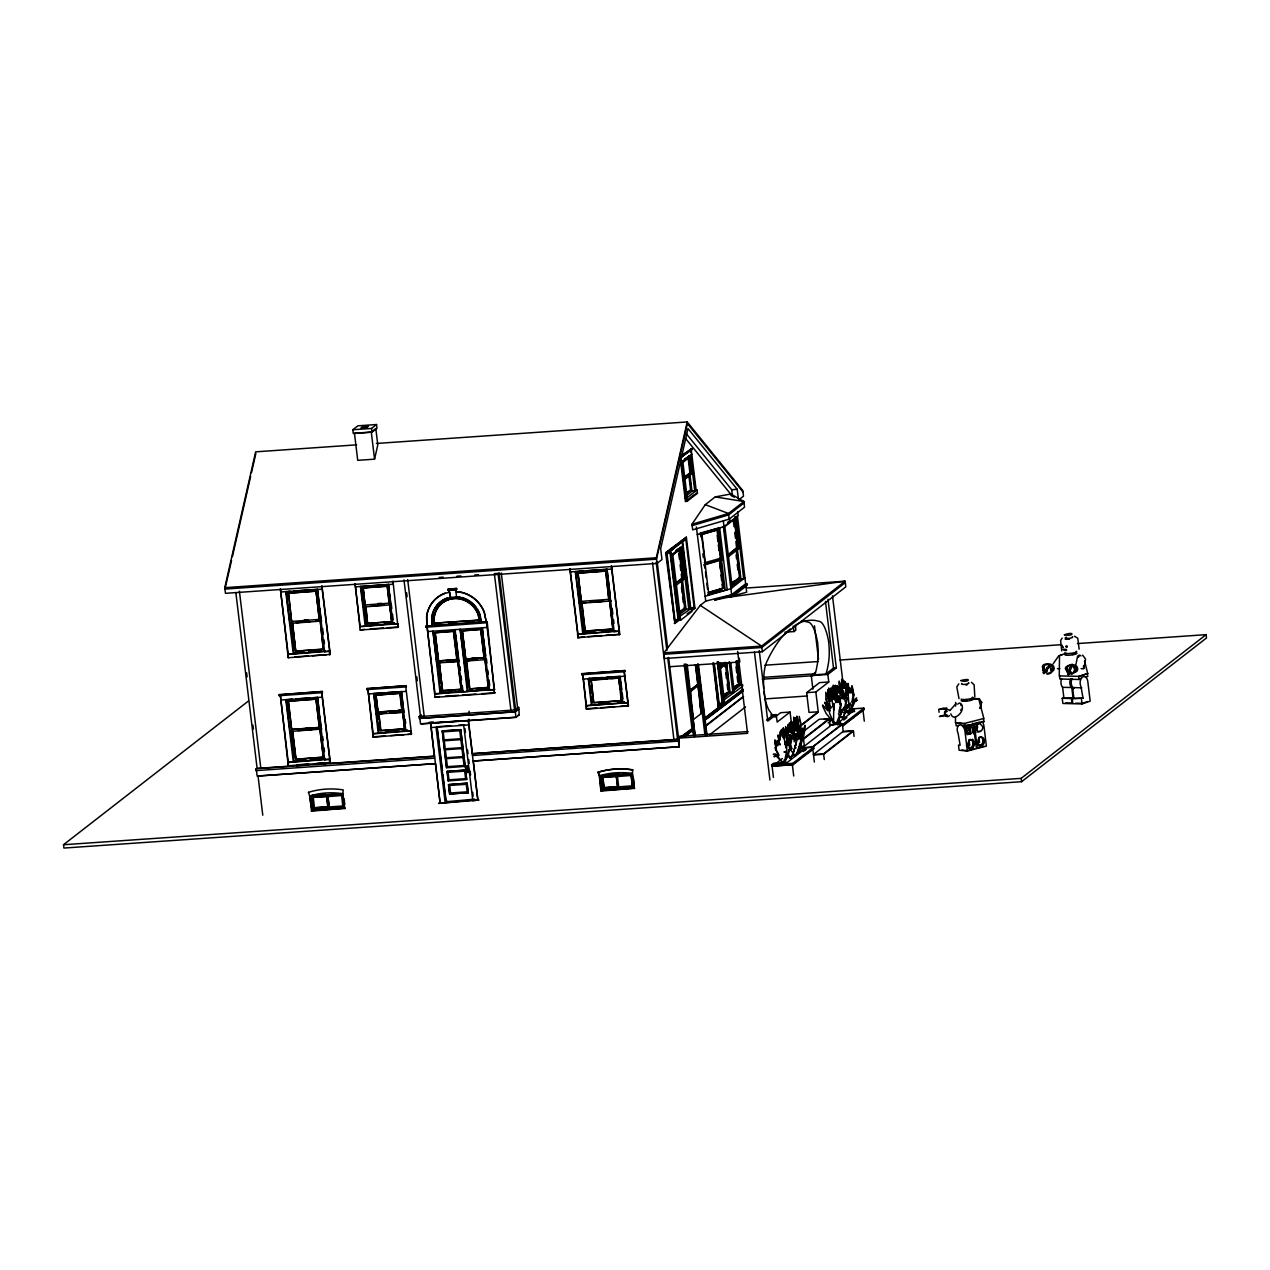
<?xml version="1.0" encoding="UTF-8"?>
<svg xmlns="http://www.w3.org/2000/svg" width="1270" height="1270" viewBox="0 0 1270 1270"><rect width="100%" height="100%" fill="white"/><g stroke="black" fill="none" stroke-linecap="round" stroke-linejoin="round"><path stroke-width="1.5" d="M790.972 726.027L790.972 721.55L791.528 724.138M795.591 723.821L795.591 719.36L796.893 726.091M972.407 698.024L978.741 698.96L983.853 718.502L963.374 723.694L955.453 722.868L955.516 717.28M955.627 706.12L955.659 702.405M1084.532 660.892L1087.723 673.529L1079.103 676.37L1059.259 675.894L1059.513 655.701L1066.054 653.161M1079.119 649.192L1077.785 638.207L1074.436 636.207M775.954 743.807L775.319 741.458L778.034 745.633L777.542 741.521L779.526 744.426L778.256 735.743L780.161 740.013L780.447 731.822L781.431 734.25L781.367 729.964L782.542 736.711L783.431 728.329L785.066 737.822L785.939 727.535L787.495 734.425L787.289 743.252L788.829 739.489L788.432 745.808L791.718 737.219L791.988 738.426C789.924 746.315 789.845 755.428 784.146 761.825M794.353 722.582L793.718 717.153L793.813 729.567M799.989 731.425L800.1 727.265M981.646 702.119L980.519 707.374M787.051 740.807L787.162 733.298L785.638 726.551L785.209 734.092M840.01 692.579L840.105 688.118L840.645 693.611M781.399 734.155L781.542 729.742L781.844 733.727L781.225 730.853L781.304 732.679M794.099 736.124L794.258 728.662L792.702 721.884L791.988 730.79M835.168 690.753L834.882 685.848L837.676 692.975L837.263 686.149L840.327 694.928L840.867 689.943L841.74 698.738L842.899 690.372L843.026 696.071L843.407 693.102L843.566 695.055M790.146 744.569L791.146 735.298L788.114 744.76L788.448 738.203L787.717 739.632M796.401 723.408L796.766 717.614L798.401 727.011L799.259 716.375L800.814 723.138L800.608 732.187L802.132 728.075L801.751 734.584L805.005 725.281L805.275 726.456L803.815 735.838L799.433 749.284M794.448 726.71L794.829 720.915L796.465 730.329L797.322 719.693L798.878 726.472L798.671 735.505L799.735 727.98L798.846 733.631M786.828 733.377L788.146 725.106L789.321 731.79L790.21 723.106L791.369 729.361M780.05 737.854L780.367 731.568L780.907 733.028M841.47 695.373L841.613 692.547L842.01 695.023M797.433 738.632L792.861 754.777L789.972 758.349L786.654 754.539M793.623 723.487L793.734 721.439L794.274 722.82M799.862 726.773L799.465 732.552M465.804 767.223L467.471 768.858M787.225 738.092L786.209 730.996L787.686 735.235L787.575 726.996L788.352 729.409L788.146 725.106L789.194 731.774L789.4 722.963L790.67 730.774M1081.135 668.639L1083.691 668.83L1083.469 665.909M308.546 792.289L309.61 796.02A78.867 74.517 52.1 0 1 342.805 793.718L343.217 789.892A82.534 77.994 52.1 0 0 308.546 792.289L308.419 792.385M601.583 790.511L634.778 788.21L600.837 791.083L599.773 775.462L598.075 772.223A82.534 77.994 52.1 0 1 632.762 769.826L632.349 773.652L625.158 773.716M1075.119 653.431L1072.499 654.526L1074.864 653.272M844.899 685.006L845.217 681.926L847.344 688.943L848.058 683.387L848.916 692.277L850.011 687.864L850.519 691.959L851.36 690.293L851.979 685.736L851.852 691.436L852.551 688.499L852.694 693.42L853.662 692.706L851.948 701.723L856.678 697.881L853.059 702.739M794.814 734.997L795.607 733.6L795.195 740.108L798.497 730.822L798.084 734.314M789.194 731.774L789.734 723.757L791.289 733.33L791.766 723.456L793.21 739.077L794.401 735.679L794.21 741.775L796.719 734.012L796.957 735.235L795.957 743.696L792.591 754.999L790.289 757.428M798.211 734.108L798.195 729.472L799.37 738.188M1075.976 664.226L1077.547 656.368A4.397 2.857 79.2 0 1 1081.008 655.923M1083.945 668.242L1085.564 659.067L1082.58 655.114M1051.068 670.354A4.397 2.048 -9.7 0 1 1051.401 672.608A4.397 2.048 -9.7 0 1 1047.067 674.195L1046.353 670.322L1050.036 666.718A4.397 2.048 -9.7 0 0 1049.21 663.924A4.397 2.048 -9.7 0 0 1043.114 665.131L1042.337 666.639L1043.797 673.529L1045.051 672.576A2.619 1.222 -9.7 0 1 1047.274 670.893M840.803 695.182L841.121 693.753M738.299 498.269L737.219 489.315L687.991 428.577L660.67 548.799L661.972 559.546L657.003 563.404L225.457 593.312L224.774 587.677L255.651 451.834L356.6 444.849M231.553 560.372L224.949 589.089L656.495 559.181L687.387 423.593L742.982 491.966M232.426 556.562L250.65 476.409M251.508 472.583L255.857 453.501M374.555 459.168L377.793 444.929L375.809 428.546L371.284 432.07L354.457 433.245L357.727 460.343L374.555 459.168L371.284 432.07M657.003 563.404L656.32 557.768L687.197 421.942L376.396 443.468M799.227 749.189L798.243 752.888L797.655 751.888M852.376 704.231L849.852 712.533L846.614 711.74M797.211 752.808L800.576 741.505L801.576 733.044L801.338 731.822L798.83 739.584L799.02 733.489L797.83 736.87L796.385 721.265L795.909 731.139L794.353 721.566M788.908 749.395L786.019 759.587L784.209 762.048M841.407 712.168L838.676 720.328M980.202 708.406L981.329 704.596M976.582 724.249L976.185 728.329A4.223 3.286 -84.2 0 0 979.932 731.615A4.223 3.286 -84.2 0 0 982.694 726.63L979.837 723.392L976.582 724.249L978.646 723.281A4.223 3.286 -84.2 0 0 976.122 723.503L979.265 723.678M836.184 696.754L836.978 691.245L837.819 700.135L839.01 695.785L839.518 699.897L840.438 698.262M789.4 747.697L790.099 745.934M838.343 721.249L842.137 710.962L844.09 710.089L840.01 711.819L841.375 703.945L840.534 704.231L840.327 699.484L839.772 701.992L839.787 696.643L839.327 700.722L838.597 701.961L838.105 697.865L837.216 701.611L836.327 692.801L835.787 697.801L833.818 690.277L833.596 693.071L832.723 689.007L833.263 695.865L830.818 688.054L830.897 689.61M1075.055 670.576A4.397 1.159 -24.3 0 1 1075.499 671.782A4.397 1.159 -24.3 0 1 1071.531 674.084L1069.8 671.1A3.524 2.286 79.2 0 1 1069.531 667.607C1074.61 664.258 1066.784 664.988 1066.768 668.147A3.524 2.286 79.2 0 0 1067.038 671.624L1068.435 674.719L1071.531 672.084M792.464 754.697L790.734 758.492L787.702 753.554M797.084 752.507L795.353 756.301L790.273 749.379L788.591 749.871L792.083 748.728L790.511 745.236M1072.15 678.593L1071.88 679.085A6.159 3.873 -88.6 0 0 1072.15 686.562L1072.896 687.61A6.159 3.873 -88.6 0 0 1073.801 688.292M1081.453 678.085L1079.071 679.482L1059.894 679.021L1059.529 675.926M467.027 768.191L467.328 767.81M974.82 696.722L974.138 684.784L971.407 682.323M1046.194 671.116A3.524 2.08 -77.1 0 1 1046.797 667.655L1048.639 666.401A2.619 1.222 -9.7 0 0 1048.147 664.734A2.619 1.222 -9.7 0 0 1044.512 665.448L1043.876 666.988A3.524 2.08 -77.1 0 0 1043.273 670.449M691.991 524.224L705.294 504.634L715.232 496.903L730.885 493.998L743.887 501.523L744.569 507.159L729.155 519.128L692.674 529.86L691.991 524.224L728.472 513.493L743.887 501.523L715.232 496.903M1053.211 663.734L1058.688 655.891L1062.403 654.479M965.676 733.314A4.223 3.286 -84.2 0 0 966.406 732.695L969.788 732.774L970.613 731.202L970.566 727.98L968.74 725.868A4.223 3.286 -84.2 0 0 965.486 726.726M747.395 587.978L845.137 581.2L845.82 586.835L762.302 651.732L664.559 658.511L663.877 652.875L700.262 605.361L705.739 601.091L731.615 594.709L745.649 583.787L737.41 515.715M958.564 725.456L956.151 725.773L955.77 722.678L964.597 723.582L964.978 726.678L983.964 721.693L983.599 718.598M780.351 744.061L780.177 744.95M940.149 709.327L947.023 708.152L945.15 709.104M949.912 710.501L955.945 703.786M957.739 704.231L958.342 703.564A4.397 2.746 87.2 0 1 961.66 704.596A4.397 2.746 87.2 0 1 962.041 709.93C960.993 714.343 952.992 721.233 950.865 713.851M1073.896 672.29L1073.785 671.417M790.162 628.92L785.447 633.174A377.698 104.362 86 0 0 769.35 656.447L766.747 661.861A31.909 8.811 86 0 0 763.699 688.53M1071.197 674.195L1073.467 672.608M1050.893 670.052L1050.893 667.861M352.822 429.736L357.854 425.831L376.539 424.529L376.984 428.292L371.951 432.197L353.282 433.499L352.822 429.736L371.507 428.45L376.539 424.529M280.86 591.995L322.358 589.121M290.052 591.217L285.75 591.788L293.259 653.828L288.195 654.177L280.305 589.01M314.262 591.185L288.195 593.249L316.039 591.185L319.278 619.538L316.039 591.185M319.294 604.361L317.484 589.328L324.612 651.653L329.692 651.304L321.802 586.121M288.385 593.106L291.608 621.443L288.576 592.963M286.131 591.503L289.989 623.459L292.402 622.887L295.815 651.097L323.659 649.033M355.552 586.819L393.367 584.2M389.16 590.042L388.477 584.406L360.442 586.613L365.22 626.094L360.156 626.443L354.997 583.835M323.278 649.319L320.246 620.839L323.278 649.319L295.624 651.24L292.211 623.046M372.475 587.137L387.239 586.121L389.096 603.186L364.934 604.996L362.887 588.073L368.792 587.407M289.989 623.459L321.723 620.998L316.103 621.252M321.977 585.978L330.263 654.447L288.211 657.749L288.369 654.034M295.624 651.24L292.576 622.744M288.211 657.749L280.495 588.851M293.259 653.828L325.358 651.081L324.612 651.653M388.477 584.406L392.89 624.173L397.954 623.824M363.839 604.536L362.776 599.186M387.239 586.121L389.287 603.044M364.934 604.996L363.268 587.788M360.823 586.327L363.315 606.996L365.728 606.441L367.586 623.506L391.747 621.697L389.699 604.774L391.557 621.84M1077.484 643.572L1206.103 634.651L1206.5 637.984L1021.572 781.701L63.897 848.058L63.5 844.74L248.428 701.024M392.986 581.057L397.986 627.396L360.172 630.015L355.187 583.676M287.814 654.463L329.867 651.161M363.315 606.996L391.351 604.79L391.811 608.552M367.586 623.506L365.903 606.298M360.172 630.015L364.522 629.317M365.22 626.094L393.637 623.586L392.89 624.173M279.178 694.738L322.437 691.483L322.167 692.706L279.289 695.69L279.178 694.738L322.437 691.483M279.289 695.69L280.352 695.341L288.274 765.81L288.433 762.079M280.352 695.341L288.242 762.238L325.422 759.127L324.675 759.714L317.532 697.373L319.357 712.422M280.924 700.04L322.421 697.167M292.068 699.151L285.813 699.833L293.322 761.873M359.775 626.729L398.145 623.681M447.961 589.312L456.628 588.439L456.375 589.677L448.072 590.248L447.961 589.312L456.628 588.439M448.072 590.248L456.756 589.391M449.564 592.28L450.548 597.535L446.992 598.265A25.749 24.32 52.1 0 0 431.689 617.268L431.879 625.713L426.307 625.967L426.053 627.205L487.283 622.697L487.172 621.744L481.219 622.3L479.377 613.966A25.749 24.32 52.1 0 0 459.772 597.376L450.501 597.583L449.008 589.915L449.564 592.28L445.056 593.312A31.083 29.369 52.1 0 0 426.593 616.252L426.815 626.062L426.768 616.109A31.083 29.369 52.1 0 1 445.246 593.169M322.548 692.42L321.659 692.61L329.74 759.349L324.675 759.714M316.293 699.103L288.449 701.151L291.671 729.504L288.258 701.31L316.293 699.103L319.484 725.408M456.216 591.82L460.486 592.249A31.083 29.369 52.1 0 1 484.156 612.267L486.283 621.951L484.346 612.124A31.083 29.369 52.1 0 0 460.677 592.106L456.216 591.82L456.184 589.423M450.501 597.583L460.137 597.091M456.454 596.852L455.93 589.613M286.179 699.548L290.052 731.504L292.449 730.948L295.862 759.142M426.053 627.205L427.117 626.856L435.023 697.325L494.506 693.198L487.283 622.697M427.117 626.856L435.007 693.753L462.947 691.277L462.264 685.578M479.885 619.966L434.054 623.268A23.797 22.495 52.1 0 1 451.104 598.837A23.797 22.495 52.1 0 1 478.203 614.14L479.52 620.252L434.245 623.125A23.797 22.495 52.1 0 1 457.248 598.281M431.879 625.713L481.584 622.014L479.742 613.664A25.749 24.32 52.1 0 0 477.488 609.171M427.688 631.555L487.156 627.443M435.007 632.825L438.42 661.019L435.007 632.825L453.819 631.253L455.184 642.525M366.776 688.673L406.337 685.673L406.082 686.895L366.887 689.61L366.776 688.673L406.337 685.673M366.887 689.61L367.951 689.277L373.142 737.187L373.301 733.457M367.951 689.277L373.11 733.6L406.59 730.758L405.844 731.329L401.447 691.563L403.955 712.248L376.285 714.153L373.777 693.483L383.667 692.801M291.671 729.504L319.516 727.44L316.103 699.246M319.929 729.17L323.342 757.38L319.929 729.17L321.77 729.043L290.052 731.504M368.522 693.976L406.337 691.356M455.073 629.539L462.201 691.864L490.156 689.404M373.777 693.483L378.19 733.25M681.403 455.755L692.007 448.5L692.118 449.437L679.99 457.883M679.879 456.946L692.007 448.5M685.879 496.062L691.991 491.3L696.135 490.045L691.245 449.628L680.863 457.692L685.752 498.11L687.118 497.062L682.8 461.327M375.856 695.23L377.904 712.153L375.856 695.23L400.209 693.277L402.066 710.343L377.904 712.153M292.275 731.091L295.688 759.285L323.723 757.079M462.216 630.936L465.63 659.13L462.216 630.936L481.028 629.364L484.442 657.558L465.63 659.13M684.466 459.057L690.435 455.39L694.769 491.109M691.801 454.327L680.736 462.439M682.784 461.931L688.102 457.803L689.912 472.853L683.276 478.012M682.133 462.931L688.784 457.756L690.61 472.805L683.958 477.964M425.926 626.253L487.172 621.744M486.585 622.744L494.474 689.626L489.41 689.975L482.267 627.65L483.187 635.159M405.574 686.8L406.448 686.61M440.071 693.388L432.943 631.063L436.801 663.019L439.388 662.321L442.436 690.801L439.023 662.607M376.285 714.153L386.064 713.089M378.508 713.74L384.413 713.073M683.435 478.949L686.102 476.885M686.594 492.966L690.578 489.855L688.769 474.821L691.34 474.297L689.054 455.486M683.689 480.235L691.34 474.297M438.42 661.019L457.232 659.447M570.405 571.929L611.902 569.055M287.877 762.524L329.93 759.206M583.501 570.881L575.294 571.722L582.803 633.762L577.723 634.111L569.849 568.944M288.274 765.81L330.327 762.508L321.85 692.467M467.281 691.515L460.137 629.174L468.027 690.928M608.997 599.313L581.152 601.377L577.739 573.183L605.774 570.976L608.806 599.472L605.774 570.976M475.821 659.797L466.233 660.717L469.63 688.927L488.267 687.499L484.854 659.305M404.447 724.948L402.844 711.787L404.527 728.996L402.669 711.93M403.955 712.248L389.763 712.835M378.698 713.597L380.555 730.663L404.892 728.71M685.959 493.951L691.277 489.807L689.451 474.774M685.07 498.157L686.673 498.046L697.055 489.982L697.452 493.284L687.07 501.348L685.467 501.459L680.164 457.74M685.467 501.459L694.357 494.538M435.023 697.325L439.42 696.627M309.61 796.02L312.055 810.577L311.309 811.149L345.249 808.276L312.055 810.577M311.261 796.417L342.741 794.147L344.329 807.307L312.849 809.577L311.261 796.417L319.135 795.607M313.309 797.338L326.914 796.401L328.041 806.831L314.436 807.768L313.309 797.338L326.914 796.401M610.203 595.582L607.012 569.262L614.156 631.587L619.22 631.238L611.33 566.055M518.922 709.247L519.144 714.915L515.969 717.375L420.529 723.995L419.846 718.344L515.287 711.74L518.922 709.247L518.684 707.358L515.398 709.914L515.62 711.803L419.259 718.471L419.036 716.597L421.227 714.899M421.497 715.502L420.497 716.28L403.987 579.882M326.787 796.496C325.438 788.876 328.612 815.07 328.041 806.831M372.745 733.885L411.115 730.837M327.93 796.592L341.646 795.544L342.773 805.99L329.184 806.926L327.93 796.592L329.295 806.831M314.436 807.768L328.168 806.736M312.849 809.577L328.216 808.244M581.152 601.377L578.104 572.897M575.659 571.436L579.533 603.393L585.883 602.551M373.142 737.187L411.512 734.123L405.765 686.657M469.63 688.927L488.458 687.356M468.947 690.213L472.075 690.388M581.755 602.98L585.168 631.174L581.93 602.821M342.805 793.718L331.708 794.052M342.614 794.242L344.329 807.307M431.165 727.551L468.979 724.932M665.655 552.767L670.639 549.386L679.196 620.109L674.91 623.443L665.655 552.767L686.356 537.162L694.944 608.139L692.055 610.394M686.356 537.162L682.006 540.544L690.197 608.219L686.07 609.473L678.863 615.077M669.941 549.434L682.704 540.496L671.449 550.275L682.815 541.433M670.369 551.64L666.607 554.244L670.369 551.64L678.482 618.617L674.719 621.22M434.626 694.039L494.665 689.483M738.521 500.062L743.49 496.189L742.807 490.553L687.197 421.942M444.135 730.774L460.724 729.631L465.042 766.381L446.484 767.763L442.293 730.901L446.595 767.651M612.823 629.253L609.6 600.916L613.013 629.11L585.168 631.174M675.624 550.704L678.497 548.465M696.373 526.986L705.739 601.091M671.322 555.022L682.688 546.179M672.862 554.403L679.672 549.608L683.085 577.802L675.449 583.755L674.989 579.993M672.036 555.546L679.672 549.608M744.061 502.92L728.647 514.906L692.166 525.637M611.521 565.912L619.808 634.381L577.755 637.699L577.913 633.968M678.672 741.315L678.751 739.203L679.196 746.744L473.345 761.016L477.885 800.275L468.217 720.376L468.979 719.249M469.09 720.185L468.614 719.534M577.755 637.699L584.248 636.841M582.803 633.762L614.902 631.015L614.156 631.587M460.724 729.631L465.169 766.286M727.646 522.335L730.504 520.113M697.278 534.511L724.011 526.621L738.156 515.636L737.695 511.873M724.091 527.161L734.52 519.049L737.933 547.243L727.488 555.355L737.235 547.291L734.52 519.049M262.779 815.197L258.032 775.938L435.531 763.635L440.087 802.894L430.594 722.852L434.308 756.364L255.651 768.731L255.889 770.62L434.673 758.142M435.531 763.635L257.159 776.129L256.476 770.493M674.751 583.803L682.387 577.85L678.974 549.656M518.684 707.358L514.556 709.755L498.046 573.357L494.363 573.627L510.858 710.009M676.608 584.899L683.816 579.311L679.942 547.338L681.323 547.243L688.832 609.283M577.358 634.397L619.411 631.095M447.056 771.414L465.503 770.144L466.63 779.542L448.072 780.923L447.183 771.319L448.199 780.812M678.751 739.203L472.122 753.729L678.45 739.442M472.472 755.523L678.974 741.077M728.662 556.514L738.664 548.735L734.79 516.779L736.171 516.684L743.68 578.723L740.918 578.914L730.917 586.692M581.628 673.783L624.888 670.528L624.618 671.751L581.739 674.719L581.628 673.783L624.888 670.528M581.739 674.719L582.803 674.386L586.407 709.136L586.565 705.406M582.803 674.386L586.375 705.548L622.792 703.024L620.173 676.275L606.457 677.227M473.345 761.016L679.196 746.744M446.929 771.509L465.63 770.049M583.375 679.085L624.872 676.211M448.532 784.669L449.659 794.083L448.532 784.669L467.217 783.209L468.233 792.702M620.744 693.023L621.284 700.834L593.63 702.755L591.074 680.053M678.529 612.791L684.657 608.028L681.466 581.708M679.228 612.743L685.34 607.981L681.244 579.834M466.757 779.447L465.376 770.239M675.815 620.363L678.482 618.617M672.687 553.958L680.196 615.998L678.831 617.061L691.578 608.124L691.975 611.426L680.609 620.252L678.513 620.157L674.227 623.491M687.07 613.775L690.594 611.521M691.356 610.441L694.944 608.139M472.821 800.624L478.996 800.068L438.594 803.386L473.631 800.005L472.821 800.624L463.725 725.424L464.518 724.805L458.597 725.202M442.944 774.732L446.214 801.719L447.024 801.1M731.345 583.311L734.33 580.993M730.552 584.422L739.505 577.469L736.314 551.148M731.25 584.375L740.188 577.421L736.775 549.227M730.964 585.676L733.822 583.454M714.867 600.011L732.869 594.709L747.157 583.597L747.347 585.153L733.06 596.265L714.867 600.011L715.629 599.424M449.659 794.083L468.36 792.607L449.786 793.972M624.999 671.465L624.11 671.655L627.872 702.675L622.792 703.024M744.918 577.755L730.885 588.677L705.167 596.265M618.553 678.275L620.3 689.277M663.877 652.875L761.619 646.097L845.137 581.2L728.551 597.217L731.806 596.265L739.6 590.201M474.678 799.179L446.214 801.719M669.909 666.702L739.791 661.987L739.346 658.225M586.01 705.834L628.063 702.532M586.407 709.136L628.459 705.818L624.3 671.512M719.122 665.48L722.011 663.242M718.82 667.179L724.932 662.432M719.519 667.131L725.63 662.384M720.725 666.782L725.313 663.226L728.742 691.658L722.63 696.404M690.435 691.721L697.706 685.911M719.249 669.401L727.885 662.686M845.296 582.612L761.794 647.51L664.051 654.272M600.805 776.351L632.285 774.081L633.873 787.241L602.393 789.511L600.805 776.351L612.41 775.271M602.726 777.367L616.458 776.335L602.726 777.367L603.98 787.702L617.712 786.67L603.98 787.702M784.86 632.19L794.083 631.555L795.814 630.206L795.576 626.285M723.471 695.261L726.535 692.896M734.997 686.308L739.442 683.831L736.679 661.083M602.393 789.511L617.76 788.178L616.156 775.017L617.76 788.178M734.171 687.451L738.743 683.879L735.997 661.146M693.706 719.264L701.5 713.375L695.627 664.829M723.328 696.357L729.44 691.61L726.488 662.781L730.171 693.102L722.963 698.69M733.33 688.594L739.442 683.831M723.027 697.674L725.9 695.436M733.028 689.896L737.346 686.546M732.965 690.928L740.172 685.34L742.934 685.133M632.762 769.826L632.635 769.922A82.534 77.994 52.1 0 0 597.964 772.319M730.171 693.102L734.298 691.848L730.758 662.543M713.931 664.369L718.82 704.834L722.567 702.246L717.677 661.781M719.804 662.511L724.297 699.627L722.932 700.691L742.632 686.356M718.82 704.834L722.567 702.246M748.093 731.552L679.958 736.283L677.466 738.203L747.554 733.346L737.632 651.335M712.962 662.861L718.312 707.12L723.297 703.739L718.201 661.622M681.244 737.267L693.071 728.075L680.085 737.346L679.958 736.283M743.125 689.165L703.85 718.883L723.678 703.469M631.19 775.478L632.317 785.924L631.19 775.478L617.474 776.526L618.712 786.86L632.444 785.828M722.614 703.786L724.71 703.882L743.029 689.642M678.513 741.108L679.021 746.887M686.927 734.584L693.293 729.948L684.419 736.854M742.902 691.07L704.072 720.757L743.363 691.039M704.755 726.392L742.886 696.77M705.453 726.345L743.585 696.722M709.724 734.743L745.569 706.882M812.911 689.245L811.26 675.608L815.483 672.338M766.54 720.153L772.652 715.407L769.191 710.454A27.527 7.604 86 0 1 764.413 695.277L763.873 691.563M817.515 642.048A25.908 7.16 86 0 1 817.102 665.401A47.133 13.017 86 0 1 814.832 674.799L825.897 674.037L833.533 668.083L836.311 667.893L828.008 599.281M791.813 726.408L790.067 712.057L777.145 722.09L776.24 714.581L767.778 721.154L759.238 650.573M811.26 675.608L827.85 674.465L836.311 667.893M774.875 717.169L780.621 712.708L790.067 712.057M800.036 725.9L818.229 711.771L809.006 712.406L806.625 692.674L819.547 682.625L828.77 681.99L827.85 674.465M806.625 692.674L815.848 692.023L828.77 681.99M800.1 726.376L818.293 712.232L815.848 692.023M802.449 732.266L819.134 719.28L829.278 718.582L830.199 726.107L804.386 746.157L799.322 746.506M829.278 718.582L803.481 738.632L804.386 746.157M803.529 739.108L829.342 719.058L824.278 719.407M771.604 764.794L773.589 763.238L787.511 762.286L806.212 747.744L813.594 747.236L813.768 748.649L793.067 764.731L771.779 766.207L771.604 764.794L792.909 763.318L813.594 747.236M771.779 766.207L792.337 764.588L801.084 757.777M775.049 764.175L782.336 758.507M828.119 722.932L832.469 719.55M835.835 724.614L854.488 710.12L844.645 710.803M803.275 751.586L806.386 749.157L806.212 747.744M837.565 724.821L840.676 722.408M843.772 719.995L846.884 717.566M799.64 747.903L812.546 746.998L842.327 723.852L843.296 731.853L851.741 731.266M842.391 724.329L812.546 746.998M837.47 724.503L843.216 724.106L863.854 708.073L864.013 709.486L843.391 725.519L842.534 725.567L864.013 709.486M804.005 755.523L813.768 748.649M853.376 730.679L843.232 731.377L813.451 754.523L823.595 753.824L853.376 730.679L854.075 736.425M853.44 731.139L823.659 754.285L813.514 754.983M63.5 844.74L1021.159 778.367L1206.103 634.651M1062.18 638.096L1060.593 640.572L1061.752 650.907M794.258 625.967L797.1 624.11A377.698 104.362 86 0 1 815.594 620.506L819.721 621.49A32.322 8.938 86 0 1 828.58 641.286M958.834 683.863L956.802 686.895L959.009 698.659M974.249 699.198L979.218 698.563L981.71 702.548M961.787 683.419C959.358 685.467 971.407 683.974 968.438 682.609M794.655 745.696L795.782 745.204M1087.723 673.529L1078.69 676.386L1079.071 679.482M1073.039 697.96L1071.404 698.516L1072.023 703.691L1062.863 703.469L1062.228 698.294L1073.039 697.96L1071.769 687.53L1062.609 687.308L1061.879 686.324A6.159 3.873 -88.6 0 1 1061.609 678.847M1072.229 698.548L1083.024 698.214L1081.04 686.784A6.159 3.873 -88.6 0 1 1082.294 677.164A6.159 3.873 -88.6 0 1 1087.787 681.355L1090.184 701.151L1082.024 703.929L1072.848 703.707L1072.229 698.548L1083.024 698.214M1087.533 701.596L1082.421 703.342L1075.722 703.183M842.359 697.262L843.55 692.928L844.058 697.024L844.963 695.404L845.645 690.88L845.487 696.547L846.249 693.642L846.36 698.563L847.392 697.881L845.502 706.787L850.551 703.151L848.138 704.929L843.216 717.471L839.772 716.55M785.733 751.491L783.987 752.062L785.654 751.57M943.658 709.168L945.277 708.438L943.721 708.406M700.818 536.829L700.357 533.067L719.661 527.733L727.17 589.772L708.676 594.503M720.423 558.117L717.01 529.908L701.421 534.511L717.518 529.939L720.931 558.149L704.834 562.705M721.281 557.689L719.915 558.086L720.931 558.149M705.787 564.023L719.645 559.927L723.059 588.137L709.2 592.217M719.137 559.895L722.519 559.625L718.645 527.669M704.231 565.023L722.519 559.625M707.977 592.757L723.567 588.169L720.153 559.959M710.311 593.296L721.281 590.058M707.66 594.439L722.297 590.121M1059.863 668.671L1057.434 668.639M1066.467 637.175C1060.99 639.223 1075.119 638.413 1072.34 636.635M947.214 715.613L939.451 716.502L942.8 715.613M943.245 715.28L946.785 714.819A1.921 1.492 -84.2 0 1 946.499 714.518M962.422 725.853L970.026 724.614M971.788 724.154L980.202 721.963M966.327 727.059L969.01 726.361L969.788 732.774M973.804 728.948L976.471 748.681L967.375 751.062L959.104 750.221L958.485 745.061L960.136 745.22L958.136 733.552A6.159 3.731 75.3 0 1 959.421 724.948A6.159 3.731 75.3 0 1 964.978 731.266L967.375 751.062M973.582 733.695A6.159 3.731 75.3 0 0 974.884 728.678L975.154 728.599M966.946 734.663L970.28 733.806M976.852 732.076L980.186 731.202M966.327 745.903L969.645 745.03L969.026 739.87M977.074 747.998L983.726 746.268L978.535 745.744M965.978 685.149L967.01 684.959M943.308 708.216L938.705 709.358L939.101 712.264M1069.562 639.207L1065.197 639.239M799.481 744.045L800.735 743.918L799.655 752.443L798.512 749.411M963.057 700.58L966.756 700.77M703.85 718.883L705.009 718.804M704.072 720.757L705.231 720.677M692.118 449.437L690.626 448.596M691.245 449.628L690.928 452.818M695.436 490.109L697.055 489.982M686.149 433.53L731.695 489.696L737.219 489.315M695.833 493.395L697.452 493.284M681.323 540.591L682.704 540.496M737.933 547.243L736.552 547.338L735.87 541.703M738.664 548.735L737.283 548.831L740.918 578.914M224.774 587.677L656.32 557.768M439.198 577.437L443.135 577.167M456.93 576.215L460.867 575.945M474.662 574.992L478.599 574.707M293.957 590.947L317.484 589.328M587.423 570.611L607.012 569.262M362.887 588.073L387.048 586.264M577.739 573.183L605.584 571.119M683.085 577.802L681.704 577.898L681.244 574.151M683.816 579.311L682.419 579.406L686.07 609.473M738.807 577.517L740.188 577.421M377.666 603.583L381.619 603.313M371.253 606.06L384.159 605.155M389.509 604.917L391.351 604.79M304.228 620.046L308.15 619.776M291.608 621.443L319.453 619.379M296.529 622.475L308.388 621.649M316.293 621.109L320.246 620.839M590.026 602.139L601.885 601.313M296.354 622.617L310.182 621.665M589.836 602.282L603.679 601.329M609.409 601.059L611.251 600.932L579.533 603.393M367.776 623.364L391.938 621.554M384.683 623.554L394.557 622.871L384.127 623.983M366.347 625.221L378.19 624.395M370.189 628.936L383.413 628.015M387.191 627.745L398.542 626.967M449.342 623.316L455.263 622.903M467.106 622.094L473.027 621.681M432.625 625.142L436.578 624.856M448.421 624.046L456.311 623.491M468.154 622.681L474.075 622.268M683.958 608.076L685.34 607.981M690.197 608.219L691.578 608.124M453.819 631.253L435.197 632.666L438.61 660.876L457.057 659.59L453.644 631.396M481.028 629.364L462.391 630.793L465.804 658.987L484.251 657.717L480.838 629.507M585.343 631.031L613.204 628.967M308.658 651.573L318.452 650.891M602.107 631.238L611.918 630.555M294.386 652.955L304.181 652.272M310.055 651.875L321.818 651.05M595.678 632.079L583.914 632.889L581.422 612.203M603.52 631.539L615.267 630.714M294.703 656.908L308.531 655.955M312.483 655.685L326.311 654.717M588.2 636.572L602.028 635.619M605.981 635.333L619.808 634.381M471.9 658.162L475.599 657.908M446.77 661.813L457.835 661.035L461.248 689.245L442.801 690.515M446.58 661.956L459.311 661.21M466.407 660.575L477.472 659.813M436.801 663.019L458.93 661.495L455.755 635.175M464.01 661.146L486.14 659.606M764.857 665.226L818.277 661.527M840.041 660.019L1061.656 644.668M295.989 698.865L309.705 697.928M313.611 697.643L317.532 697.373M387.62 692.515L401.447 691.563M602.536 677.497L588.82 678.45L592.01 704.771M593.249 679.767L607.076 678.815M611.029 678.545L618.934 677.989M400.209 693.277L376.047 695.087L378.095 712.01L402.066 710.343M590.899 680.196L618.744 678.132L621.284 700.834M442.436 690.801L461.058 689.388L457.644 661.178M458.343 690.943L462.042 690.689M476.329 689.689L487.394 688.927M452.263 691.753L441.198 692.531L440.5 686.816M459.629 691.245L463.328 690.991M477.615 690.007L488.68 689.229M445.183 696.23L458.613 695.293M462.439 695.023L475.869 694.103M481.632 693.706L495.062 692.769M762.794 677.402L815.356 673.767M762.254 679.212L812.879 675.703M697.547 684.498L690.261 690.308L697.77 684.482L695.389 664.845M398.542 710.2L402.495 709.914M389.938 712.692L402.844 711.787M690.658 691.706L690.674 695.674M731.536 692.039L734.298 691.848M621.665 700.548L593.804 702.612L591.264 679.91M602.917 703.215L606.838 702.945M618.601 702.135L624.475 701.723L617.855 702.707M419.036 716.597L515.398 709.914M598.249 704.072L610.013 703.247M306.245 727.964L310.166 727.694M586.962 708.692L596.836 708.009M600.789 707.739L614.616 706.787M620.554 706.374L628.459 705.818M291.862 729.361L319.516 727.44M518.208 714.978L519.144 714.915M298.387 730.536L312.214 729.583M316.166 729.297L320.31 728.885M429.419 722.249L433.34 721.979M764.651 698.944L807.482 695.976M429.911 722.9L445.532 721.947M449.31 721.678L462.55 720.773M421.703 723.725L515.287 717.248M380.555 730.663L404.717 728.853M438.833 726.583L450.691 725.757M718.312 707.12L713.661 662.813M387.763 731.393L395.668 730.853M403.574 730.298L407.527 730.028M385.239 731.964L399.066 731.012M405.844 731.329L410.924 730.98M442.039 731.091L460.613 729.726M373.697 736.743L385.048 735.965M390.715 735.568L403.939 734.647M407.733 734.393L411.512 734.123M693.483 719.28L687.229 664.75M850.392 709.009L863.854 708.073M770.715 714.962L776.24 714.581M844.82 712.041L852.202 711.533M844.82 712.216L854.646 711.533M843.042 712.645L852.265 711.994M295.688 759.285L323.533 757.237M310.674 759.492L320.469 758.809M294.434 761.016L306.197 760.19M310.118 759.92L323.834 758.968M829.421 724.757L842.327 723.852M829.961 725.186L833.898 724.916M296.735 764.826L308.594 764M316.5 763.461L326.374 762.778M288.465 766.239L257.127 768.413L235.934 593.376M296.37 765.699L308.213 764.873M316.119 764.334L325.993 763.651M329.946 763.365L434.626 756.11M799.274 748.395L806.244 747.919M799.894 750.078L805.434 749.697M448.643 784.574L467.217 783.209M312.182 795.401L325.85 794.448M605.631 775.065L619.3 774.113M634.286 788.591L632.46 773.557L599.265 775.859L598.075 772.223M322.882 795.337L326.628 795.083M965.692 700.85L963.041 700.58M1073.864 697.992L1072.594 687.562L1081.77 687.784M1062.228 698.294L1071.404 698.516M1065.721 702.945L1072.436 703.104M799.608 731.377L799.814 737.918L803.1 728.615L803.37 729.806C801.227 738.727 801.037 748.951 794.575 756.158L793.337 755.11M716.518 529.876L717.518 529.939M700.357 533.067L701.373 533.13L708.882 595.17M704.326 562.689L705.342 562.737L701.929 534.543M704.056 564.531L705.009 568.325M723.567 588.169L722.551 588.105L722.09 584.343M1068.435 674.719L1068.245 674.703A4.397 1.159 -24.3 0 1 1070.261 672.211M981.964 721.503L983.964 721.693M965.803 726.027L969.01 726.361M962.962 726.472L964.978 726.678M978.122 742.299L979.551 742.442L978.932 737.267M969.645 745.03L968.216 744.887L968.629 748.332L973.82 748.856L967.168 750.602L961.977 750.078M946.452 714.915C943.388 715.105 944.166 709.47 946.833 711.517M842.439 717.328L840.168 716.629L838.47 713.724M466.328 766.921L467.678 768.239M705.294 504.634L728.472 513.493L729.155 519.128M846.55 711.517L849.995 712.978L854.932 701.469L857.345 700.119L852.281 702.866L854.186 694.452L853.138 694.944L853.027 690.102L852.265 692.817L852.44 687.308L851.757 691.61L850.837 693.055L850.328 688.959L849.138 693.023L848.296 684.181L847.487 689.451L845.296 682.165L844.931 685.101L843.978 681.149L844.471 688.134L841.645 680.625L842.153 688.784M834.93 722.932L833.406 722.138L829.786 713.803L827.691 705.342C833.247 721.233 826.754 698.071 830.262 707.803L828.151 692.467L830.151 701.294L829.183 691.467L830.866 698.532L830.183 691.531L831.104 698.452L829.993 696.246M734.314 497.284L731.06 495.395L730.885 493.998M700.262 605.361L761.619 646.097L762.302 651.732M1043.797 673.529L1043.607 673.402A4.397 2.048 -9.7 0 1 1043.305 672.386M840.041 716.312L842.883 718.391L846.677 708.088L848.614 707.215L844.534 708.946L845.899 701.088L845.058 701.373L844.868 696.627L844.296 699.135L844.328 693.769L843.137 699.087L842.629 694.992M1085.247 676.783L1087.771 676.513L1087.39 673.417M783.32 763.286L776.351 756.174L773.906 756.587L779.002 755.618L775.414 749.205L776.446 748.951L775.43 744.442L776.716 746.395L774.859 739.902L777.716 744.537L777.224 740.426L779.304 743.664L778.018 734.933L779.431 738.711M831.136 708.009L831.199 706.628M783.177 762.841L775.843 754.443L773.239 754.348L778.653 754.459L774.89 747.458L775.986 747.427L774.954 742.823L776.303 744.998M1073.785 667.528L1074.912 670.004M972.598 723.186L973.518 724.217A6.159 3.731 75.3 0 1 973.868 733.615M828.548 707.152L824.643 702.31L827.024 707.342M685.768 438.69L730.615 494.046M730.948 494.443L731.853 495.554M1072.594 687.562L1072.626 687.61A6.159 3.873 -88.6 0 0 1073.531 688.292M1071.769 687.53L1071.801 687.578A6.159 3.873 -88.6 0 0 1073.706 688.562M794.607 745.76L796.036 747.824M1067.038 671.624L1065.292 668.433L1065.847 667.099A4.397 1.159 -24.3 0 1 1071.483 664.464A4.397 1.159 -24.3 0 1 1072.42 665.829L1069.8 671.1M846.979 711.279L848.598 714.105L850.011 705.247L850.979 704.977L848.931 705.469L847.947 690.753L847.63 695.547L845.915 686.054L845.915 690.721L844.439 682.895L844.486 685.53L843.788 681.371L844.471 688.134L842.74 679.894L843.502 687.864M828.484 704.993L828.008 702.945M827.437 702.231L826.405 699.103M833.136 695.849L830.342 688.705L830.739 695.293M843.328 685.705L844.455 688.07M1066.879 667.861L1069.546 673.767M788.114 732.441L787.59 731.234L788.178 733.711M842.264 682.181L841.788 681.069L842.502 690.896L839.105 681.085L839.645 689.547M841.804 688.848L840.391 684.975M789.416 728.535L790.829 732.155M842.169 695.69L841.518 688.388L840.708 693.896L838.518 686.832L838.152 689.88L837.2 685.99L837.803 692.991L835.342 685.197L835.819 691.642M837.803 692.991L835.676 685.99L836.549 695.833L834.072 687.07L835.755 702.723L836.946 698.373L837.438 702.469L838.359 700.85L839.025 696.325L838.867 701.992L839.613 699.087L839.724 703.993L840.756 703.31L838.883 712.232L843.915 708.565L841.518 710.359L836.612 722.932L833.199 722.043L826.151 713.518L822.69 706.263L822.658 704.977L827.738 710.708L825.881 705.152L828.215 707.612L825.944 699.627L825.786 692.245L829.008 701.151L828.738 699.865M833.263 695.865L831.151 688.864L831.675 695.468M783.939 760.031L784.574 761.714L786.765 750.094L786.606 740.966C785.622 760.254 785.749 732.6 785.05 744.839L783.399 729.345L783.717 738.743L782.352 729.059L782.526 736.632L783.288 727.869L784.431 734.123M791.67 737.822L790.559 734.631L791.051 738.743L790.226 738.076L789.003 734.647L790.067 742.125M833.628 690.483L832.342 686.737L832.485 694.103L834.12 699.357L834.326 693.245L834.771 695.642M829.088 693.356L827.802 689.61L828.326 698.135M834.993 699.516L835.374 700.627M834.549 691.452L833.977 689.689L833.612 692.753L832.66 688.864L833.438 692.721L833.549 689.61L833.993 691.34M832.501 694.055L831.929 692.309L831.945 700.738L830.644 691.007L833.056 706.93C833.041 695.547 834.025 721.598 833.85 703.405L833.517 723.376L833.041 721.63M786.686 733.139L785.447 729.186L785.971 732.774M829.596 694.992L828.31 691.34L828.818 699.579M835.215 692.007L833.279 685.165L833.898 693.531M829.881 692.071L828.738 688.038L828.786 690.817M830.532 693.626L829.532 689.943L830.231 698.5M779.685 737.759L779.351 736.441L779.796 739.013M838.533 688.467L838.089 686.752L837.978 689.848L837.2 685.99L837.311 688.943M479.52 620.252L478.012 614.283A23.797 22.495 52.1 0 0 450.929 598.98A23.797 22.495 52.1 0 0 433.88 623.411M794.115 734.536L793.163 731.044L793.686 735.87M843.359 687.769L841.645 679.275L842.454 687.53M844.486 683.546L843.978 681.149L843.978 684.086M831.167 694.071L830.802 692.325L830.85 695.404L830.183 691.531L830.58 699.849L829.85 696.008M793.083 626.158L794.083 631.555M788.702 727.71L788.083 724.948L787.178 734.012M979.9 707.263L980.059 708.2M1044.051 666.718L1045.051 672.576M795.972 723.154L795.163 719.566L794.798 722.233M795.131 722.138L794.433 717.947L794.941 722.662M794.782 725.408L794.02 720.757L793.988 725.138M796.131 718.963L795.909 717.486L795.925 718.899M784.796 730.726L785.352 734.282M790.067 726.98L790.591 730.583M795.528 722.122L795.163 719.566L795.385 722.17M797.719 730.012L798.052 732.568M829.85 696.404L830.31 700.04M1081.405 698.77L1082.024 703.929M1062.609 687.308L1063.863 697.738M1021.159 778.367L1021.572 781.701M982.789 738.521L983.488 744.331M974.884 728.678L977.281 748.475L986.377 746.093L983.98 726.297A6.159 3.731 75.3 0 0 982.329 721.916M972.645 739.172L973.344 744.982M862.917 709.739L864.298 721.154M832.485 595.82L843.439 686.34M843.216 724.106L843.391 725.519M825.468 601.44L833.533 668.083M814.483 625.808L818.515 659.225M823.595 753.824L824.293 759.571M812.752 748.713L814.372 762.048M795.639 722.185L795.972 724.884M793.94 729.599L792.702 722.757L792.766 724.027M792.909 763.318L793.067 764.731M792.337 764.588L793.718 776.002M772.049 765.985L773.43 777.415M754.459 652.145L769.938 780.05M745.839 585.359L746.665 592.201L731.806 596.265M731.695 489.696L732.345 495.062M733.361 521.017L734.044 526.669M734.727 532.305L735.409 537.94M736.076 554.958L736.536 558.721M737.219 564.356L737.902 569.992M732.25 587.613L724.741 525.574L723.376 526.637L731.615 594.709M732.869 594.709L733.06 596.265M723.328 520.986L724.011 526.621M724.535 530.923L724.995 534.686M725.9 542.195L726.361 545.957M727.043 551.593L727.488 555.355M737.187 660.702L740.172 685.34M735.997 666.877L736.679 672.56M737.14 676.354L737.822 682.038M718.09 531.368L718.55 535.13M719.455 542.639L719.915 546.402M721.503 559.562L725.138 589.645M720.709 561.388L721.169 565.15M717.201 535.527L717.883 541.163M718.328 544.925L719.01 550.561M719.598 563.658L720.28 569.293M720.963 574.945L721.646 580.581M729.155 661.654L732.933 692.912M724.614 663.273L725.075 667.067M725.757 672.751L726.456 678.434M727.139 684.117L727.821 689.816M724.313 700.595L724.71 703.882M717.217 661.813L722.106 702.278M705.469 572.087L706.152 577.723M706.834 583.359L707.517 588.994M691.578 458.137L692.261 463.788M692.706 467.535L693.388 473.186M694.071 478.822L694.753 484.457M702.866 553.736L703.31 557.498M714.391 664.337L719.28 704.802M689.943 474.393L691.991 491.3M686.673 498.046L687.07 501.348M682.593 466.677L683.054 470.44M681.26 456.851L681.371 457.787M698.421 664.464L707.009 735.362M697.833 663.686L706.755 735.552M697.77 665.686L706.231 735.632M696.516 664.893L704.882 734.568M697.944 685.895L701.262 713.391M699.849 703.58L700.564 709.47M678.736 553.466L679.418 559.102M680.101 564.737L680.783 570.389M681.45 587.407L682.133 593.042M682.593 596.805L683.276 602.44M686.498 664.464L695.135 735.806L686.403 664.289M680.212 616.966L680.609 620.252M685.689 664.781L694.388 736.663M685.482 665.02L693.912 734.758M671.338 549.338L671.449 550.275M672.481 559.308L672.941 563.07M673.624 568.706L674.084 572.468M685.324 664.035L693.96 735.457M692.833 729.98L693.515 735.616M684.165 664.115L691.912 728.154M669.909 551.672L678.005 618.649M667.083 554.212L675.18 621.189M666.353 552.72L674.91 623.443M657.177 561.499L667.639 647.97M668.576 657.447L678.466 737.441M656.177 562.245L666.861 650.589M667.782 658.146L677.593 739.283M652.494 562.531L673.91 739.537M624.507 670.814L624.618 671.751M618.855 631.523L619.252 634.809M627.491 702.961L627.888 706.263M633.651 778.812L634.333 784.447M612.172 608.441L612.854 614.093M613.537 619.728L613.981 623.491M620.855 681.911L621.76 689.435M622.221 693.198L622.903 698.833M609.79 600.774L610.235 604.52M610.695 608.282L612.743 625.205M602.853 777.272L604.107 787.606M577.929 573.04L581.342 601.234M581.898 611.124L582.374 615.013M580.279 602.806L580.961 608.457M601.17 776.049L602.774 789.21M576.262 573.024L576.723 576.786M577.628 584.295L578.088 588.058M578.771 593.693L579.453 599.345M579.914 603.107L583.549 633.174M589.201 678.148L589.645 681.911M590.106 685.673L591.01 693.198M591.471 696.96L592.153 702.596M588.264 678.878L591.439 705.199M601.091 790.892L599.265 775.859A78.867 74.517 52.1 0 1 632.46 773.557M570.024 568.785L578.31 637.254M582.009 673.497L582.12 674.433M501.269 573.008L517.541 707.438M499.046 572.595L515.541 708.993M515.287 711.74L515.969 717.375M486.791 622.046L486.902 622.983M494.109 689.912L494.506 693.198M486.95 662.988L486.505 659.32L485.045 659.162L487.077 675.926M487.855 670.385L488.315 674.179M488.998 679.894L489.696 685.594M483.632 638.921L485.68 655.844M487.537 679.736L488.22 685.451M480.647 629.65L484.06 657.86M466.598 660.432L469.821 688.784M456.263 588.74L456.375 589.677M464.756 660.527L465.423 666.036M465.868 669.719L467.931 686.832M460.74 630.777L461.423 636.413M461.883 640.175L462.566 645.811M463.248 651.447L463.693 655.209M469.075 711.168L469.233 712.581M468.408 720.233L472.424 753.491M459.978 666.702L460.423 670.369M461.105 676.069L461.566 679.879M455.644 646.287L456.549 653.812M448.342 589.026L448.453 589.963M453.453 631.539L456.867 659.733M464.995 728.662L465.455 732.504M467.55 749.871L468.027 753.729M468.725 759.508L469.186 763.365M470.122 771.081L470.598 774.938M472.694 792.289L473.154 796.147M466.963 783.399L468.106 792.797M439.214 662.464L442.627 690.658M439.674 674.973L440.134 678.783M438.214 667.925L436.499 657.098M439.118 675.418L440.039 683.022M433.991 636.413L434.673 642.048M435.356 647.7L435.816 651.462M437.182 662.734L440.817 692.817M432.26 625.427L432.07 616.982A25.749 24.32 52.1 0 1 447.373 597.98M426.307 625.967L426.418 626.904M437.118 726.519L442.484 770.874M436.864 726.71L445.961 801.91M436.054 727.345L445.151 802.545M407.686 579.628L424.18 716.026M406.638 592.82L407.114 596.741M416.83 676.958L417.29 680.815M405.971 685.959L406.082 686.895M397.589 624.11L397.986 627.396M410.543 731.266L410.956 734.568M371.507 428.45L371.951 432.197M392.493 614.188L393.176 619.839M405.225 719.471L405.686 723.233M389.62 593.804L390.985 605.076M389.89 604.631L391.7 619.665M399.828 693.563L401.876 710.486M378.873 713.454L380.921 730.377M363.077 587.931L365.125 604.853M364.299 608.298L366.109 623.348M377.031 713.581L377.714 719.217M378.174 722.979L379.079 730.504M361.648 589.788L362.331 595.424M363.696 606.711L365.966 625.507M374.38 695.071L374.84 698.833M375.745 706.342L376.206 710.105M376.666 713.867L378.936 732.663M367.157 688.388L367.268 689.324M329.311 651.589L329.708 654.875M344.106 798.878L344.789 804.513M344.741 808.657L342.932 793.623L309.737 795.925L311.547 810.958M322.628 628.507L323.31 634.159M323.993 639.794L324.453 643.557M319.754 608.124L321.342 621.284M316.23 591.042L318.056 606.076M318.516 609.838L319.421 617.363M322.056 691.769L322.167 692.706M329.374 759.65L329.771 762.937M322.691 736.568L323.136 740.331M324.056 747.855L324.501 751.602M319.818 716.185L321.405 729.345M315.912 699.389L319.326 727.583M292.354 631.19L292.83 635.079M290.735 622.871L291.417 628.523M291.878 632.269L293.926 649.192M311.642 796.115L313.23 809.276M286.734 593.09L287.179 596.852M288.084 604.361L288.544 608.124M289.227 613.759L289.909 619.411M290.37 623.173L294.005 653.24M292.64 730.806L296.053 759M290.798 730.933L291.481 736.568M291.941 740.331L293.989 757.253M286.782 701.135L287.242 704.898M287.925 710.533L288.608 716.185M289.29 721.82L289.735 725.583M290.417 731.218L294.068 761.301M279.559 694.452L279.67 695.389M239.395 591.153L260.81 768.159M246.65 672.894L247.126 676.799M252.968 725.154L253.444 729.028M794.242 722.805L794.385 724.043M839.597 689.467L839.406 682.069M832.183 693.785L832.771 699.278M798.084 724.265L796.893 716.153L797.195 725.122M971.804 698.77A5.985 1.048 -6.9 0 1 971.328 700.262A5.985 1.048 -6.9 0 1 963.295 701.231A5.985 1.048 -6.9 0 1 962.358 699.929M972.407 697.198A5.985 1.048 -6.9 0 1 968.677 699.072A5.985 1.048 -6.9 0 1 961.104 699.119M965.962 727.996A1.762 1.064 75.3 0 1 966.994 730.186A1.762 1.064 75.3 0 1 965.787 731.266M975.995 726.011A1.762 1.064 75.3 0 1 976.106 728.694M972.153 724.583A6.159 3.731 75.3 0 1 973.645 731.917M980.027 736.902A4.223 3.286 -84.2 0 1 982.869 741.902A4.223 3.286 -84.2 0 1 978.471 745.109M977.725 744.633A4.223 3.286 -84.2 0 1 977.09 743.918M976.201 723.424A4.223 3.286 -84.2 0 1 976.312 730.107M969.264 739.569A4.223 3.286 -84.2 0 1 973.042 743.95A4.223 3.286 -84.2 0 1 968.565 747.712M967.819 747.22A4.223 3.286 -84.2 0 1 967.184 746.506M966.438 728.25A1.762 1.064 75.3 0 1 967.867 727.773A1.762 1.064 75.3 0 1 968.565 730.155A1.762 1.064 75.3 0 1 967.121 730.631M974.074 728.885A6.159 3.731 75.3 0 1 973.455 733.028M960.676 704.929A3.08 1.921 87.2 0 1 961.057 705.453M961.326 709.2A3.08 1.921 87.2 0 1 960.612 710.247M946.531 711.803A1.921 1.492 -84.2 0 1 946.849 711.486M949.484 715.502A3.524 2.73 -84.2 0 1 945.61 715.693A3.524 2.73 -84.2 0 1 945.658 710.724A3.524 2.73 -84.2 0 1 949.547 710.533M1050.639 666.083A1.921 1.46 71.2 0 1 1052.878 667.972A1.921 1.46 71.2 0 1 1050.957 669.56M1051.036 666.163A1.746 1.318 71.2 0 1 1052.751 668.179A1.746 1.318 71.2 0 1 1051.004 669.401M1049.687 672.544A2.619 1.222 -9.7 0 1 1048.623 673.084M1049.449 665.02A3.524 2.667 71.2 0 1 1054.068 667.607A3.524 2.667 71.2 0 1 1050.623 670.973M1076.5 652.97A5.985 1.048 -6.9 0 1 1070.086 655.161A5.985 1.048 -6.9 0 1 1066.308 653.891M1076.277 651.256A5.985 1.048 -6.9 0 1 1073.642 652.875A5.985 1.048 -6.9 0 1 1065.975 653.478M1064.847 653.097A5.985 1.048 -6.9 0 1 1064.863 652.828M1073.436 688.562A6.159 3.873 -88.6 0 1 1071.531 687.578L1070.785 686.53A6.159 3.873 -88.6 0 1 1070.499 679.053M1078.246 657.32A3.08 2 79.2 0 1 1079.103 656.606M1073.769 666.956A1.921 1.46 71.2 0 1 1076.262 667.925A1.921 1.46 71.2 0 1 1074.976 670.306M1073.864 667.099A1.746 1.318 71.2 0 1 1076.134 667.972A1.746 1.318 71.2 0 1 1074.976 670.131M1072.42 666.385A3.524 2.667 71.2 0 1 1076.15 665.67A3.524 2.667 71.2 0 1 1077.373 670.481A3.524 2.667 71.2 0 1 1073.642 671.195M817.499 642.048A32.322 8.938 86 0 0 808.641 622.236L804.513 621.284A377.698 104.362 86 0 0 801.37 621.046M828.58 641.271A25.908 7.16 86 0 1 828.167 664.623A47.133 13.017 86 0 1 825.897 674.037M461.74 597.456A25.749 24.32 52.1 0 1 476.552 607.774M460.248 598.662A23.797 22.495 52.1 0 1 470.011 603.012M471.218 603.98A23.797 22.495 52.1 0 1 479.663 618.458M432.435 616.68A25.749 24.32 52.1 0 1 433.102 613.505M435.626 607.584A25.749 24.32 52.1 0 1 437.467 604.964M1062.863 649.383C1066.784 652.494 1068.943 648.525 1062.863 649.383M1062.196 646.081L1062.974 647.382L1062.196 646.081M465.503 767.445L466.169 769.191L467.963 768.001L466.63 766.683L465.503 767.445M1064.435 634.762C1073.721 636.937 1075.261 630.841 1064.435 634.762M966.216 729.282L966.279 730.933A4.223 3.286 -84.2 0 0 970.026 734.203A4.223 3.286 -84.2 0 0 972.788 729.218C972.471 725.233 965.375 724.376 966.216 729.282M1065.975 646.287C1066.419 649.716 1068.959 644.604 1065.975 646.287M971.328 699.373L969.82 700.246L971.328 699.373M960.882 680.545C967.327 683.323 973.757 677.18 960.882 680.545M362.569 426.736L361.013 427.942L366.792 427.545L368.332 426.339L362.569 426.736M685.848 539.353L682.704 541.798L690.864 609.251L694.007 606.806L685.848 539.353M846.026 706.025L843.613 707.803L846.026 706.025M459.803 730.726L443.198 731.869L444.167 739.87L460.772 738.711L459.803 730.726M460.883 739.648L444.278 740.807L445.246 748.792L461.851 747.649L460.883 739.648M461.962 748.586L445.357 749.729L446.326 757.73L462.931 756.571L461.962 748.586M463.042 757.507L446.437 758.666L447.405 766.651L464.01 765.508L463.042 757.507M468.09 765.778L465.328 765.969L466.122 772.557L468.884 772.366L468.09 765.778M467.392 769.62L467.154 771.541L467.392 769.62M464.693 771.144L448.088 772.303L449.008 779.812L465.598 778.669L464.693 771.144M466.281 784.304L449.691 785.463L450.596 792.972L467.185 791.829L466.281 784.304M983.171 744.41A4.223 3.286 -84.2 0 0 982.297 737.251A4.223 3.286 -84.2 0 0 977.852 742.109A4.223 3.286 -84.2 0 0 983.171 744.41M973.264 746.998A4.223 3.286 -84.2 0 0 972.391 739.838A4.223 3.286 -84.2 0 0 967.946 744.696A4.223 3.286 -84.2 0 0 973.264 746.998"/></g></svg>
